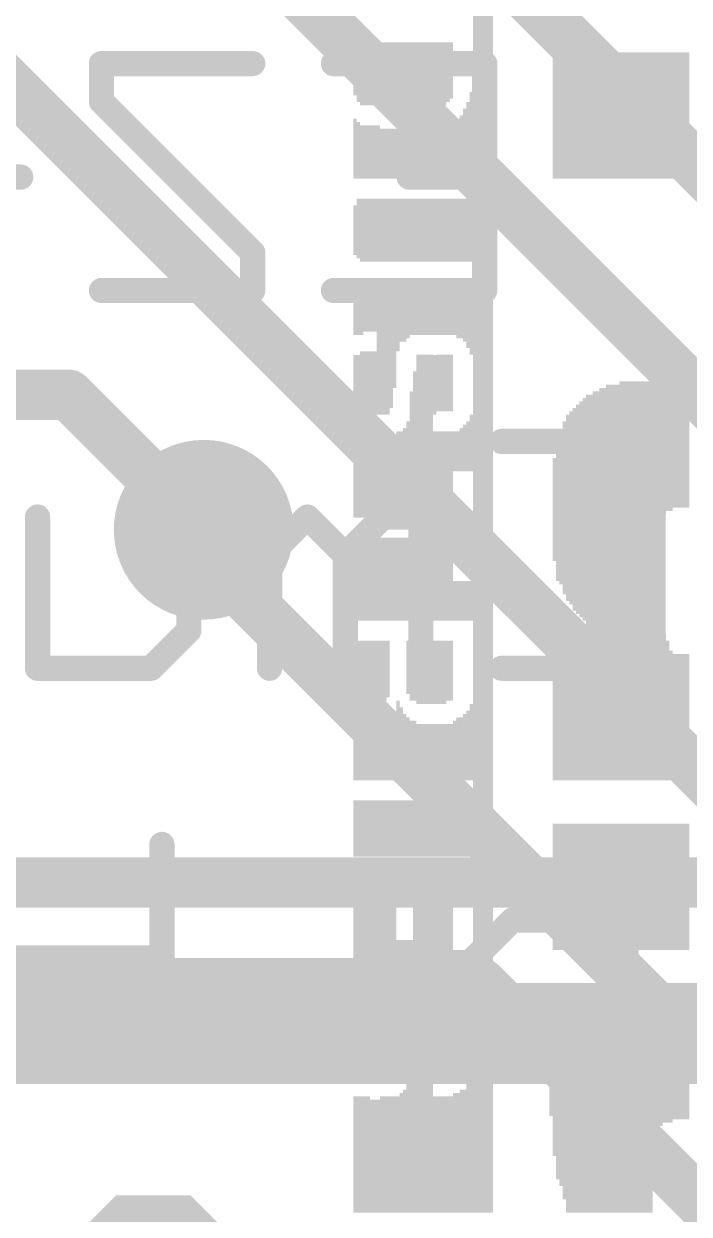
# Model space of a CAD drawing. Extents: x -8.4 to 31.7, y -7.2 to 47.3.
# Drawn here: x 6.97 to 10.32, y 15.22 to 21.22 of the extents above; entities that cross this region are included whole.
import ezdxf

# ---------------------------------------------------------------- set-up
doc = ezdxf.new("R2010")
doc.units = 0
for name, color, linetype in [('1', 12, 'CONTINUOUS'), ('16', 132, 'CONTINUOUS'), ('18', 110, 'CONTINUOUS'), ('21', 4, 'CONTINUOUS'), ('22', 6, 'CONTINUOUS')]:
    doc.layers.add(name, color=color, linetype=linetype)

# ---------------------------------------------------------------- blocks, each defined once
blk = doc.blocks.new('RECT')
blk.add_solid([(-0.5, -0.5), (0.5, -0.5), (-0.5, 0.5), (0.5, 0.5)])
blk = doc.blocks.new('OCTAGONV')
at = {"const_width": 0.5}
blk.add_lwpolyline([(-0.25, -0.1036), (-0.25, 0.1036), (-0.1036, 0.25), (0.1036, 0.25), (0.25, 0.1036), (0.25, -0.1036), (0.1036, -0.25), (-0.1036, -0.25), (-0.25, -0.1036), (-0.25, 0.1036)], dxfattribs=at)
blk = doc.blocks.new('ROUNDV')
at = {"const_width": 0.5}
blk.add_lwpolyline([(0, -0.25, 1), (0, 0.25, 1), (0, -0.25)], format="xyb", dxfattribs=at)

msp = doc.modelspace()

# ---------------------------------------------------------------- linework, layer by layer
at = {"layer": '1', "const_width": 0.254}
for points in [[(4.83, 19.35), (7.193, 19.35)], [(7.193, 19.35), (7.874, 18.669)], [(13.97, 16.891), (6.223, 16.891)], [(6.731, 16.256), (14.986, 16.256)]]:
    msp.add_lwpolyline(points, dxfattribs=at)
at = {"layer": '1', "const_width": 0.127}
for points in [[(7.2379, 19.3949, 1), (7.1481, 19.3051)], [(7.193, 19.2865, 1), (7.193, 19.4135)], [(7.8291, 18.6241, 1), (7.9189, 18.7139)]]:
    msp.add_lwpolyline(points, format="xyb", dxfattribs=at)
at = {"layer": '16', "const_width": 0.254}
for points in [[(12.446, 17.272), (3.048, 26.67)], [(11.938, 15.875), (2.413, 25.4)], [(13.081, 17.78), (6.604, 24.257)], [(7.874, 18.542), (7.874, 18.669)], [(11.43, 14.986), (7.874, 18.542)], [(9.271, 16.383), (4.699, 16.383)], [(10.922, 14.732), (9.271, 16.383)], [(23.622, 16.002), (0.254, 16.002)]]:
    msp.add_lwpolyline(points, dxfattribs=at)
at = {"layer": '16', "const_width": 0.127}
for points in [[(7.9375, 18.669, 1), (7.8105, 18.669)], [(7.9189, 18.5869, 1), (7.8291, 18.4971)], [(7.8105, 18.542, 1), (7.9375, 18.542)], [(9.3159, 16.4279, 1), (9.2261, 16.3381)], [(9.271, 16.3195, 1), (9.271, 16.4465)]]:
    msp.add_lwpolyline(points, format="xyb", dxfattribs=at)
at = {"layer": '22', "const_width": 0.0635}
for points in [[(7.3902, 21.0195, 1), (7.3267, 21.0195)], [(7.3585, 21.0512, 1), (7.3585, 20.9877)], [(8.1211, 20.9877, 1), (8.1211, 21.0512)], [(8.5279, 21.0512, 1), (8.5279, 20.9877)], [(9.3223, 21.0195, 1), (9.2588, 21.0195)], [(9.2905, 20.9877, 1), (9.2905, 21.0512)], [(7.3809, 20.8513, 1), (7.336, 20.8064)], [(7.3267, 20.8288, 1), (7.3902, 20.8288)], [(6.9517, 20.4157, 1), (6.9517, 20.4792)], [(8.9092, 20.4792, 1), (8.9092, 20.4157)], [(9.2905, 20.4157, 1), (9.2905, 20.4792)], [(8.1529, 20.0662, 1), (8.0894, 20.0662)], [(8.0987, 20.0437, 1), (8.1436, 20.0886)], [(7.3585, 19.9073, 1), (7.3585, 19.8438)], [(8.1211, 19.8438, 1), (8.1211, 19.9073)], [(8.5279, 19.9073, 1), (8.5279, 19.8438)], [(9.2905, 19.8438, 1), (9.2905, 19.9073)], [(8.0894, 19.8755, 1), (8.1529, 19.8755)], [(9.2588, 19.8755, 1), (9.3223, 19.8755)], [(9.3754, 19.1462, 1), (9.3754, 19.0827)], [(10.1698, 19.1145, 1), (10.1063, 19.1145)], [(10.138, 19.0827, 1), (10.138, 19.1462)], [(7.0683, 18.7332, 1), (7.0048, 18.7332)], [(7.831, 18.7332, 1), (7.7675, 18.7332)], [(8.4191, 18.7556, 1), (8.3742, 18.7107)], [(8.4191, 18.7107, 1), (8.3742, 18.7556)], [(8.778, 18.7649, 1), (8.778, 18.7014)], [(8.8004, 18.7107, 1), (8.7555, 18.7556)], [(9.0004, 18.7332, 1), (8.9369, 18.7332)], [(8.9686, 18.7014, 1), (8.9686, 18.7649)], [(8.2377, 18.5425, 1), (8.1742, 18.5425)], [(8.1835, 18.5649, 1), (8.2284, 18.52)], [(8.5648, 18.5649, 1), (8.6098, 18.52)], [(8.6191, 18.5425, 1), (8.5556, 18.5425)], [(8.5648, 18.52, 1), (8.6098, 18.5649)], [(9.7567, 18.5742, 1), (9.7567, 18.5107)], [(10.138, 18.5107, 1), (10.138, 18.5742)], [(7.7675, 18.1612, 1), (7.831, 18.1612)], [(7.8217, 18.1387, 1), (7.7768, 18.1836)], [(7.0366, 18.0023, 1), (7.0366, 17.9388)], [(7.5861, 17.993, 1), (7.631, 17.948)], [(7.6086, 17.9388, 1), (7.6086, 18.0023)], [(9.3754, 18.0023, 1), (9.3754, 17.9388)], [(10.138, 17.9388, 1), (10.138, 18.0023)], [(7.0048, 17.9705, 1), (7.0683, 17.9705)], [(8.1742, 17.9705, 1), (8.2377, 17.9705)], [(8.5556, 17.9705, 1), (8.6191, 17.9705)], [(8.9369, 17.9705, 1), (9.0004, 17.9705)], [(10.1063, 17.9705, 1), (10.1698, 17.9705)], [(7.6952, 17.0825, 1), (7.6317, 17.0825)], [(10.034, 17.0825, 1), (9.9705, 17.0825)], [(9.4302, 16.7329, 1), (9.4302, 16.6694)], [(9.4527, 16.6787, 1), (9.4078, 16.7236)], [(9.834, 16.7236, 1), (9.7891, 16.6787)], [(9.8116, 16.6694, 1), (9.8116, 16.7329)], [(7.6634, 16.4787, 1), (7.6634, 16.5422)], [(9.2713, 16.5105, 1), (9.2078, 16.5105)], [(9.2171, 16.5329, 1), (9.262, 16.488)], [(9.9798, 16.488, 1), (10.0247, 16.5329)], [(7.6317, 15.9385, 1), (7.6952, 15.9385)], [(9.2078, 15.9385, 1), (9.2713, 15.9385)], [(9.9705, 15.9385, 1), (10.034, 15.9385)]]:
    msp.add_lwpolyline(points, format="xyb", dxfattribs=at)
at = {"layer": '22', "const_width": 0.127}
for points in [[(8.1211, 21.0195), (7.3585, 21.0195)], [(7.3585, 21.0195), (7.3585, 20.8288)], [(8.5279, 21.0195), (9.2905, 21.0195)], [(9.2905, 21.0195), (9.2905, 19.8755)], [(7.3585, 20.8288), (8.1211, 20.0662)], [(6.9517, 20.4475), (6.1891, 20.4475)], [(9.2905, 20.4475), (8.9092, 20.4475)], [(8.1211, 20.0662), (8.1211, 19.8755)], [(8.1211, 19.8755), (7.3585, 19.8755)], [(9.2905, 19.8755), (8.5279, 19.8755)], [(9.3754, 19.1145), (10.138, 19.1145)], [(10.138, 19.1145), (10.138, 17.9705)], [(7.0366, 17.9705), (7.0366, 18.7332)], [(7.7992, 18.7332), (7.7992, 18.1612)], [(8.3966, 18.7332), (8.206, 18.5425)], [(8.5873, 18.5425), (8.3966, 18.7332)], [(8.778, 18.7332), (8.5873, 18.5425)], [(8.9686, 18.7332), (8.778, 18.7332)], [(8.9686, 17.9705), (8.9686, 18.7332)], [(8.206, 18.5425), (8.206, 17.9705)], [(8.5873, 18.5425), (8.5873, 17.9705)], [(10.138, 18.5425), (9.7567, 18.5425)], [(7.7992, 18.1612), (7.6086, 17.9705)], [(7.6086, 17.9705), (7.0366, 17.9705)], [(10.138, 17.9705), (9.3754, 17.9705)], [(7.6634, 15.9385), (7.6634, 17.0825)], [(10.0022, 17.0825), (10.0022, 15.9385)], [(9.4302, 16.7012), (9.2396, 16.5105)], [(9.8116, 16.7012), (9.4302, 16.7012)], [(10.0022, 16.5105), (9.8116, 16.7012)], [(7.6634, 16.5105), (6.9008, 16.5105)], [(9.2396, 16.5105), (9.2396, 15.9385)]]:
    msp.add_lwpolyline(points, dxfattribs=at)

# ---------------------------------------------------------------- block references
at = {"layer": '18', "xscale": 0.9064, "yscale": 0.9064}
for name, p in [('ROUNDV', (7.874, 18.669)), ('ROUNDV', (7.874, 18.669)), ('OCTAGONV', (7.62, 14.859)), ('OCTAGONV', (7.62, 14.859))]:
    msp.add_blockref(name, p, dxfattribs=at)
at = {"layer": '21', "rotation": 270}
for p, xscale, yscale in [((9.2395, 22.225), 13.998, 0.0168), ((9.2563, 22.225), 13.998, 0.0168), ((9.273, 22.225), 13.998, 0.0167), ((9.2898, 22.225), 13.998, 0.0168), ((9.3065, 22.225), 13.998, 0.0167), ((9.3233, 22.225), 13.998, 0.0168), ((8.636, 20.9929), 0.2683, 0.0168), ((8.6528, 20.9761), 0.3018, 0.0167), ((8.6695, 20.9677), 0.3186, 0.0168), ((8.6863, 20.9677), 0.3186, 0.0168), ((8.7031, 20.9677), 0.3186, 0.0167), ((8.7198, 20.9677), 0.3186, 0.0168), ((8.7366, 20.9677), 0.3186, 0.0168), ((8.7534, 20.9677), 0.3186, 0.0167), ((8.7701, 20.9677), 0.3186, 0.0168), ((8.7869, 20.9594), 0.3353, 0.0168), ((8.8037, 20.9594), 0.3353, 0.0167), ((8.8204, 20.9594), 0.3353, 0.0168), ((8.8372, 20.9594), 0.3353, 0.0168), ((8.854, 20.9594), 0.3353, 0.0167), ((8.8707, 20.9594), 0.3353, 0.0168), ((8.8875, 20.9594), 0.3353, 0.0167), ((8.9042, 20.9594), 0.3353, 0.0168), ((8.921, 20.9594), 0.3353, 0.0168), ((8.9378, 20.9594), 0.3353, 0.0167), ((8.9545, 20.9594), 0.3353, 0.0168), ((8.9713, 20.9677), 0.3186, 0.0168), ((8.9881, 20.9677), 0.3186, 0.0167), ((9.0048, 20.9677), 0.3186, 0.0168), ((9.0216, 20.9677), 0.3186, 0.0168), ((9.0384, 20.9677), 0.3186, 0.0167), ((9.0551, 20.9677), 0.3186, 0.0168), ((9.0719, 20.9677), 0.3186, 0.0167), ((9.0886, 20.9677), 0.3186, 0.0168), ((9.1054, 20.9761), 0.3018, 0.0168), ((9.1222, 20.9845), 0.285, 0.0167), ((9.6418, 20.7582), 0.6371, 0.0167), ((9.6586, 20.7582), 0.6371, 0.0168), ((9.6754, 20.7582), 0.6371, 0.0168), ((9.6921, 20.7582), 0.6371, 0.0167), ((9.7089, 20.7582), 0.6371, 0.0168), ((9.7256, 20.7582), 0.6371, 0.0167), ((9.7424, 20.7582), 0.6371, 0.0168), ((9.7592, 20.7582), 0.6371, 0.0168), ((9.7759, 20.7582), 0.6371, 0.0167), ((9.7927, 20.7582), 0.6371, 0.0168), ((9.8095, 20.7582), 0.6371, 0.0168), ((9.8262, 20.7582), 0.6371, 0.0167), ((9.843, 20.7582), 0.6371, 0.0168), ((9.8598, 20.7582), 0.6371, 0.0168), ((9.8765, 20.7582), 0.6371, 0.0167), ((9.8933, 20.7582), 0.6371, 0.0168), ((9.9101, 20.7582), 0.6371, 0.0167), ((9.9268, 20.7582), 0.6371, 0.0168), ((9.9436, 20.7582), 0.6371, 0.0168), ((9.9604, 20.7582), 0.6371, 0.0167), ((9.9771, 20.7582), 0.6371, 0.0168), ((9.9939, 20.7582), 0.6371, 0.0168), ((10.0107, 20.7582), 0.6371, 0.0167), ((10.0274, 20.7582), 0.6371, 0.0168), ((10.0442, 20.7582), 0.6371, 0.0168), ((10.061, 20.7582), 0.6371, 0.0167), ((10.0777, 20.7582), 0.6371, 0.0168), ((10.0945, 20.7582), 0.6371, 0.0168), ((10.1113, 20.7582), 0.6371, 0.0167), ((10.128, 20.7582), 0.6371, 0.0168), ((10.1448, 20.7582), 0.6371, 0.0167), ((10.1615, 20.7582), 0.6371, 0.0168), ((10.1783, 20.7582), 0.6371, 0.0168), ((10.1951, 20.7582), 0.6371, 0.0167), ((10.2118, 20.7582), 0.6371, 0.0168), ((10.2286, 20.7582), 0.6371, 0.0168), ((10.2454, 20.7582), 0.6371, 0.0167), ((10.2621, 20.7582), 0.6371, 0.0168), ((10.2789, 20.7582), 0.6371, 0.0168), ((10.2957, 20.7582), 0.6371, 0.0167), ((10.3124, 20.7582), 0.6371, 0.0168), ((9.2227, 20.6576), 0.4359, 0.0167), ((9.1892, 20.6157), 0.3521, 0.0168), ((9.206, 20.6324), 0.3856, 0.0168), ((8.636, 20.5905), 0.3018, 0.0168), ((8.6528, 20.5821), 0.285, 0.0167), ((9.1054, 20.5821), 0.285, 0.0168), ((9.1222, 20.5821), 0.285, 0.0167), ((9.1389, 20.5905), 0.3018, 0.0168), ((9.1557, 20.5905), 0.3018, 0.0168), ((9.1725, 20.5989), 0.3185, 0.0167), ((8.6695, 20.5738), 0.2683, 0.0168), ((8.6863, 20.5738), 0.2683, 0.0168), ((8.7031, 20.5738), 0.2683, 0.0167), ((8.7198, 20.5738), 0.2683, 0.0168), ((8.7366, 20.5738), 0.2683, 0.0168), ((8.7534, 20.5738), 0.2683, 0.0167), ((8.7701, 20.5654), 0.2515, 0.0168), ((8.7869, 20.5654), 0.2515, 0.0168), ((8.8037, 20.5654), 0.2515, 0.0167), ((8.8204, 20.5654), 0.2515, 0.0168), ((8.8372, 20.5654), 0.2515, 0.0168), ((8.854, 20.5654), 0.2515, 0.0167), ((8.8707, 20.5654), 0.2515, 0.0168), ((8.8875, 20.5654), 0.2515, 0.0167), ((8.9042, 20.5654), 0.2515, 0.0168), ((8.921, 20.5654), 0.2515, 0.0168), ((8.9378, 20.5654), 0.2515, 0.0167), ((8.9545, 20.5654), 0.2515, 0.0168), ((8.9713, 20.5654), 0.2515, 0.0168), ((8.9881, 20.5654), 0.2515, 0.0167), ((9.0048, 20.5738), 0.2683, 0.0168), ((9.0216, 20.5738), 0.2683, 0.0168), ((9.0384, 20.5738), 0.2683, 0.0167), ((9.0551, 20.5738), 0.2683, 0.0168), ((9.0719, 20.5738), 0.2683, 0.0167), ((9.0886, 20.5738), 0.2683, 0.0168), ((8.636, 20.1798), 0.2514, 0.0168), ((8.6528, 20.1882), 0.3017, 0.0167), ((8.6695, 20.1798), 0.3185, 0.0168), ((8.6863, 20.1798), 0.3185, 0.0168), ((8.7031, 20.1798), 0.3185, 0.0167), ((8.7198, 20.1798), 0.3185, 0.0168), ((8.7366, 20.1798), 0.3185, 0.0168), ((8.7534, 20.1798), 0.3185, 0.0167), ((8.7701, 20.1798), 0.3185, 0.0168), ((8.7869, 20.1798), 0.3185, 0.0168), ((8.8037, 20.1798), 0.3185, 0.0167), ((8.8204, 20.1798), 0.3185, 0.0168), ((8.8372, 20.1798), 0.3185, 0.0168), ((8.854, 20.1798), 0.3185, 0.0167), ((8.8707, 20.1798), 0.3185, 0.0168), ((8.8875, 20.1798), 0.3185, 0.0167), ((8.9042, 20.1798), 0.3185, 0.0168), ((8.921, 20.1798), 0.3185, 0.0168), ((8.9378, 20.1798), 0.3185, 0.0167), ((8.9545, 20.1798), 0.3185, 0.0168), ((8.9713, 20.1798), 0.3185, 0.0168), ((8.9881, 20.1798), 0.3185, 0.0167), ((9.0048, 20.1798), 0.3185, 0.0168), ((9.0216, 20.1798), 0.3185, 0.0168), ((9.0384, 20.1798), 0.3185, 0.0167), ((9.0551, 20.1798), 0.3185, 0.0168), ((9.0719, 20.1798), 0.3185, 0.0167), ((9.0886, 20.1798), 0.3185, 0.0168), ((9.1054, 20.1798), 0.3185, 0.0168), ((9.1222, 20.1798), 0.3185, 0.0167), ((9.1389, 20.1798), 0.3185, 0.0168), ((9.1557, 20.1798), 0.3185, 0.0168), ((9.1725, 20.1798), 0.3185, 0.0167), ((9.1892, 20.1798), 0.3185, 0.0168), ((9.206, 20.1798), 0.3185, 0.0168), ((9.2227, 20.1798), 0.3185, 0.0167), ((8.636, 19.7942), 0.285, 0.0168), ((8.6528, 19.7942), 0.285, 0.0167), ((8.6695, 19.7942), 0.285, 0.0168), ((8.6863, 19.7942), 0.2514, 0.0168), ((8.7031, 19.7942), 0.2514, 0.0167), ((8.7198, 19.7942), 0.2514, 0.0168), ((8.7366, 19.7942), 0.2514, 0.0168), ((8.7534, 19.5846), 0.6705, 0.0167), ((8.7701, 19.5846), 0.6705, 0.0168), ((8.7869, 19.5846), 0.6705, 0.0168), ((8.8037, 19.5846), 0.6705, 0.0167), ((8.8204, 19.6014), 0.637, 0.0168), ((8.8372, 19.6517), 0.5364, 0.0168), ((8.854, 19.7439), 0.352, 0.0167), ((8.8707, 19.7691), 0.3017, 0.0168), ((8.8875, 19.7691), 0.3017, 0.0167), ((8.9042, 19.7775), 0.2849, 0.0168), ((8.921, 19.7858), 0.2682, 0.0168), ((8.9378, 19.7858), 0.2682, 0.0167), ((8.9545, 19.7858), 0.2682, 0.0168), ((8.9713, 19.7858), 0.2682, 0.0168), ((8.9881, 19.7858), 0.2682, 0.0167), ((9.0048, 19.7858), 0.2682, 0.0168), ((9.0216, 19.7858), 0.2682, 0.0168), ((9.0384, 19.7858), 0.2682, 0.0167), ((9.0551, 19.7858), 0.2682, 0.0168), ((9.0719, 19.7858), 0.2682, 0.0167), ((9.0886, 19.7858), 0.2682, 0.0168), ((9.1054, 19.7858), 0.2682, 0.0168), ((9.1222, 19.7858), 0.2682, 0.0167), ((9.1389, 19.7858), 0.2682, 0.0168), ((9.1557, 19.7775), 0.2849, 0.0168), ((9.1725, 19.7775), 0.2849, 0.0167), ((9.1892, 19.7691), 0.3017, 0.0168), ((9.206, 19.7523), 0.3352, 0.0168), ((9.2227, 19.7355), 0.3688, 0.0167), ((8.6695, 19.4087), 0.3185, 0.0168), ((8.6863, 19.4087), 0.3185, 0.0168), ((8.7031, 19.4087), 0.3185, 0.0167), ((8.7198, 19.4087), 0.3185, 0.0168), ((8.7366, 19.4087), 0.3185, 0.0168), ((8.636, 19.4002), 0.3017, 0.0168), ((8.6528, 19.4002), 0.3017, 0.0167), ((8.9545, 19.1404), 0.8214, 0.0168), ((8.9713, 19.1404), 0.8214, 0.0168), ((8.9881, 19.1404), 0.8214, 0.0167), ((9.0048, 19.1404), 0.8214, 0.0168), ((9.0216, 19.1404), 0.8214, 0.0168), ((9.0384, 19.4002), 0.3017, 0.0167), ((9.0551, 19.4087), 0.2849, 0.0168), ((9.0719, 19.4087), 0.2849, 0.0167), ((9.0886, 19.4087), 0.2849, 0.0168), ((9.1054, 19.4087), 0.2849, 0.0168), ((9.1222, 19.4087), 0.2849, 0.0167), ((8.9378, 19.0985), 0.7376, 0.0167), ((9.9101, 18.7297), 1.3412, 0.0167), ((9.9268, 18.4028), 1.995, 0.0168), ((9.9436, 18.4028), 1.995, 0.0168), ((9.9604, 18.4028), 1.995, 0.0167), ((9.9771, 18.4111), 2.0117, 0.0168), ((9.9939, 18.4111), 2.0117, 0.0168), ((10.0107, 18.4111), 2.0117, 0.0167), ((10.0274, 18.4111), 2.0117, 0.0168), ((10.0442, 18.4111), 2.0117, 0.0168), ((10.061, 18.4111), 2.0117, 0.0167), ((10.0777, 18.4111), 2.0117, 0.0168), ((10.0945, 18.4111), 2.0117, 0.0168), ((10.1113, 18.4111), 2.0117, 0.0167), ((10.128, 18.4196), 2.0285, 0.0168), ((10.1448, 18.4196), 2.0285, 0.0167), ((10.1615, 19.0566), 0.7544, 0.0168), ((10.1783, 19.0817), 0.7041, 0.0168), ((10.1951, 19.0902), 0.6873, 0.0167), ((10.2118, 19.0985), 0.6706, 0.0168), ((10.2286, 19.0985), 0.6706, 0.0168), ((10.2454, 19.1069), 0.6538, 0.0167), ((10.2621, 19.1069), 0.6538, 0.0168), ((10.2789, 19.1069), 0.6538, 0.0168), ((10.2957, 19.1069), 0.6538, 0.0167), ((10.3124, 19.1069), 0.6538, 0.0168), ((8.921, 19.0482), 0.637, 0.0168), ((9.7927, 18.7716), 1.1232, 0.0168), ((9.8095, 18.7632), 1.1735, 0.0168), ((9.8262, 18.7549), 1.1903, 0.0167), ((9.843, 18.7549), 1.2237, 0.0168), ((9.8598, 18.7381), 1.2573, 0.0168), ((9.8765, 18.7464), 1.2741, 0.0167), ((9.8933, 18.7297), 1.3076, 0.0168), ((9.7424, 18.7716), 1.0226, 0.0168), ((9.7592, 18.7716), 1.0562, 0.0168), ((9.7759, 18.7716), 1.0896, 0.0167), ((8.9042, 18.9728), 0.4862, 0.0168), ((9.206, 19.0902), 0.2515, 0.0168), ((9.2227, 19.1069), 0.285, 0.0167), ((9.6921, 18.78), 0.8718, 0.0167), ((9.7089, 18.78), 0.9388, 0.0168), ((9.7256, 18.78), 0.9724, 0.0167), ((8.636, 18.9393), 0.4191, 0.0168), ((8.6528, 18.9393), 0.4191, 0.0167), ((8.6695, 18.9393), 0.4191, 0.0168), ((8.6863, 18.9393), 0.4191, 0.0168), ((8.7031, 18.9393), 0.4191, 0.0167), ((8.7198, 18.9393), 0.4191, 0.0168), ((8.7366, 18.9393), 0.4191, 0.0168), ((8.7534, 18.9393), 0.4191, 0.0167), ((8.7701, 18.9393), 0.4191, 0.0168), ((8.7869, 18.9393), 0.4191, 0.0168), ((8.8037, 18.9393), 0.4191, 0.0167), ((8.8204, 18.9393), 0.4191, 0.0168), ((8.8372, 18.9393), 0.4191, 0.0168), ((8.854, 18.9476), 0.4359, 0.0167), ((8.8707, 18.9476), 0.4359, 0.0168), ((8.8875, 18.956), 0.4526, 0.0167), ((9.0384, 18.9476), 0.4359, 0.0167), ((9.0551, 18.9476), 0.4359, 0.0168), ((9.0719, 18.9476), 0.4359, 0.0167), ((9.0886, 18.9476), 0.4359, 0.0168), ((9.1054, 18.9476), 0.4359, 0.0168), ((9.1222, 18.9476), 0.4359, 0.0167), ((9.1389, 19.065), 0.2012, 0.0168), ((9.1557, 19.065), 0.2012, 0.0168), ((9.1725, 19.0734), 0.2179, 0.0167), ((9.1892, 19.0817), 0.2347, 0.0168), ((9.6754, 18.78), 0.7712, 0.0168), ((9.6586, 18.7716), 0.7208, 0.0168), ((9.6418, 18.7717), 0.5197, 0.0167), ((8.636, 18.4196), 0.4191, 0.0168), ((8.6528, 18.4196), 0.4191, 0.0167), ((8.6695, 18.4196), 0.4191, 0.0168), ((8.6863, 18.4196), 0.4191, 0.0168), ((8.7031, 18.4196), 0.4191, 0.0167), ((8.7198, 18.4196), 0.4191, 0.0168), ((8.7366, 18.4196), 0.4191, 0.0168), ((8.7534, 18.4196), 0.4191, 0.0167), ((8.7701, 18.4196), 0.4191, 0.0168), ((8.7869, 18.4196), 0.4191, 0.0168), ((8.8037, 18.4196), 0.4191, 0.0167), ((8.8204, 18.4196), 0.4191, 0.0168), ((8.8372, 18.4196), 0.4191, 0.0168), ((8.854, 18.4196), 0.4191, 0.0167), ((8.8707, 18.4196), 0.4191, 0.0168), ((8.8875, 18.4196), 0.4191, 0.0167), ((8.9042, 18.4196), 0.4191, 0.0168), ((8.921, 18.4196), 0.4191, 0.0168), ((8.9378, 18.4196), 0.4191, 0.0167), ((8.9545, 18.4196), 0.4191, 0.0168), ((8.9713, 18.4196), 0.4191, 0.0168), ((8.9881, 18.4196), 0.4191, 0.0167), ((9.0048, 18.4196), 0.4191, 0.0168), ((9.0216, 18.4196), 0.4191, 0.0168), ((9.0384, 18.4196), 0.4191, 0.0167), ((9.0551, 18.4196), 0.4191, 0.0168), ((9.0719, 18.4196), 0.4191, 0.0167), ((9.0886, 18.4196), 0.4191, 0.0168), ((9.1054, 18.4196), 0.4191, 0.0168), ((9.1222, 18.4196), 0.4191, 0.0167), ((9.1389, 18.3106), 0.2012, 0.0168), ((9.1557, 18.3106), 0.2012, 0.0168), ((9.1725, 18.3106), 0.2012, 0.0167), ((9.1892, 18.3106), 0.2012, 0.0168), ((9.206, 18.3106), 0.2012, 0.0168), ((9.2227, 18.3106), 0.2012, 0.0167), ((10.1615, 17.8412), 0.8718, 0.0168), ((10.1783, 17.8077), 0.8047, 0.0168), ((10.1951, 17.7742), 0.7377, 0.0167), ((8.636, 17.9502), 0.3185, 0.0168), ((8.6528, 17.9502), 0.3185, 0.0167), ((8.6695, 17.9502), 0.3185, 0.0168), ((8.6863, 17.9502), 0.3185, 0.0168), ((8.7031, 17.9502), 0.3185, 0.0167), ((8.7198, 17.9586), 0.3017, 0.0168), ((8.7366, 17.9586), 0.3017, 0.0168), ((8.7534, 17.9586), 0.3017, 0.0167), ((8.7701, 17.9586), 0.3017, 0.0168), ((8.7869, 17.9586), 0.3017, 0.0168), ((8.8037, 17.9669), 0.285, 0.0167), ((8.9042, 17.9753), 0.2682, 0.0168), ((8.921, 17.9586), 0.3017, 0.0168), ((8.9378, 17.9586), 0.3017, 0.0167), ((8.9545, 17.9502), 0.3185, 0.0168), ((8.9713, 17.9502), 0.3185, 0.0168), ((8.9881, 17.9502), 0.3185, 0.0167), ((9.0048, 17.9502), 0.3185, 0.0168), ((9.0216, 17.9502), 0.3185, 0.0168), ((9.0384, 17.9502), 0.3185, 0.0167), ((9.0551, 17.9502), 0.3185, 0.0168), ((9.0719, 17.9502), 0.3185, 0.0167), ((9.0886, 17.9502), 0.3185, 0.0168), ((9.1054, 17.9586), 0.3017, 0.0168), ((9.1222, 17.9586), 0.3017, 0.0167), ((10.2118, 17.7574), 0.7041, 0.0168), ((9.6418, 17.7239), 0.6371, 0.0167), ((9.6586, 17.7239), 0.6371, 0.0168), ((9.6754, 17.7239), 0.6371, 0.0168), ((9.6921, 17.7239), 0.6371, 0.0167), ((9.7089, 17.7239), 0.6371, 0.0168), ((9.7256, 17.7239), 0.6371, 0.0167), ((9.7424, 17.7239), 0.6371, 0.0168), ((9.7592, 17.7239), 0.6371, 0.0168), ((9.7759, 17.7239), 0.6371, 0.0167), ((9.7927, 17.7239), 0.6371, 0.0168), ((9.8095, 17.7239), 0.6371, 0.0168), ((9.8262, 17.7239), 0.6371, 0.0167), ((9.843, 17.7239), 0.6371, 0.0168), ((9.8598, 17.7239), 0.6371, 0.0168), ((9.8765, 17.7239), 0.6371, 0.0167), ((9.8933, 17.7239), 0.6371, 0.0168), ((9.9101, 17.7239), 0.6371, 0.0167), ((10.2286, 17.7322), 0.6538, 0.0168), ((10.2454, 17.7239), 0.6371, 0.0167), ((10.2621, 17.7239), 0.6371, 0.0168), ((10.2789, 17.7239), 0.6371, 0.0168), ((10.2957, 17.7239), 0.6371, 0.0167), ((10.3124, 17.7239), 0.6371, 0.0168), ((8.854, 17.6065), 0.4024, 0.0167), ((8.8707, 17.5898), 0.3689, 0.0168), ((9.2227, 17.5981), 0.3856, 0.0167), ((8.7534, 17.5562), 0.3018, 0.0167), ((8.7701, 17.5562), 0.3018, 0.0168), ((8.7869, 17.5562), 0.3018, 0.0168), ((8.8037, 17.5646), 0.3186, 0.0167), ((8.8204, 17.5646), 0.3186, 0.0168), ((8.8372, 17.573), 0.3353, 0.0168), ((8.8875, 17.573), 0.3353, 0.0167), ((8.9042, 17.5646), 0.3186, 0.0168), ((8.921, 17.5562), 0.3018, 0.0168), ((8.9378, 17.5562), 0.3018, 0.0167), ((9.1389, 17.5562), 0.3018, 0.0168), ((9.1557, 17.5646), 0.3186, 0.0168), ((9.1725, 17.5646), 0.3186, 0.0167), ((9.1892, 17.573), 0.3353, 0.0168), ((9.206, 17.5814), 0.3521, 0.0168), ((8.636, 17.5478), 0.285, 0.0168), ((8.6528, 17.5478), 0.285, 0.0167), ((8.6695, 17.5478), 0.285, 0.0168), ((8.6863, 17.5478), 0.285, 0.0168), ((8.7031, 17.5478), 0.285, 0.0167), ((8.7198, 17.5478), 0.285, 0.0168), ((8.7366, 17.5478), 0.285, 0.0168), ((8.9545, 17.5478), 0.285, 0.0168), ((8.9713, 17.5478), 0.285, 0.0168), ((8.9881, 17.5478), 0.285, 0.0167), ((9.0048, 17.5478), 0.285, 0.0168), ((9.0216, 17.5478), 0.285, 0.0168), ((9.0384, 17.5478), 0.285, 0.0167), ((9.0551, 17.5478), 0.285, 0.0168), ((9.0719, 17.5478), 0.285, 0.0167), ((9.0886, 17.5478), 0.285, 0.0168), ((9.1054, 17.5478), 0.285, 0.0168), ((9.1222, 17.5478), 0.285, 0.0167), ((8.636, 17.1623), 0.285, 0.0168), ((8.6528, 17.1623), 0.285, 0.0167), ((8.6695, 17.1623), 0.285, 0.0168), ((8.6863, 17.1623), 0.285, 0.0168), ((8.7031, 17.1623), 0.285, 0.0167), ((8.7198, 17.1623), 0.285, 0.0168), ((8.7366, 17.1623), 0.285, 0.0168), ((8.7534, 17.1623), 0.285, 0.0167), ((8.7701, 17.1623), 0.285, 0.0168), ((8.7869, 17.1623), 0.285, 0.0168), ((8.8037, 17.1623), 0.285, 0.0167), ((8.8204, 17.1623), 0.285, 0.0168), ((8.8372, 17.1623), 0.285, 0.0168), ((8.854, 17.1623), 0.285, 0.0167), ((8.8707, 17.1623), 0.285, 0.0168), ((8.8875, 17.1623), 0.285, 0.0167), ((8.9042, 17.1623), 0.285, 0.0168), ((8.921, 17.1623), 0.285, 0.0168), ((8.9378, 17.1623), 0.285, 0.0167), ((8.9545, 17.1623), 0.285, 0.0168), ((8.9713, 17.1623), 0.285, 0.0168), ((8.9881, 17.1623), 0.285, 0.0167), ((9.0048, 17.1623), 0.285, 0.0168), ((9.0216, 17.1623), 0.285, 0.0168), ((9.0384, 17.1623), 0.285, 0.0167), ((9.0551, 17.1623), 0.285, 0.0168), ((9.0719, 17.1623), 0.285, 0.0167), ((9.0886, 17.1623), 0.285, 0.0168), ((9.1054, 17.1623), 0.285, 0.0168), ((9.1222, 17.1623), 0.285, 0.0167), ((9.1389, 17.1623), 0.285, 0.0168), ((9.1557, 17.1623), 0.285, 0.0168), ((9.1725, 17.1623), 0.285, 0.0167), ((9.1892, 17.1623), 0.285, 0.0168), ((9.206, 17.1623), 0.285, 0.0168), ((9.2227, 17.1623), 0.285, 0.0167), ((9.6418, 16.8689), 0.637, 0.0167), ((9.6586, 16.8689), 0.637, 0.0168), ((9.6754, 16.8689), 0.637, 0.0168), ((9.6921, 16.8689), 0.637, 0.0167), ((9.7089, 16.8689), 0.637, 0.0168), ((9.7256, 16.8689), 0.637, 0.0167), ((9.7424, 16.8689), 0.637, 0.0168), ((9.7592, 16.8689), 0.637, 0.0168), ((9.7759, 16.8689), 0.637, 0.0167), ((9.7927, 16.8689), 0.637, 0.0168), ((9.8095, 16.8689), 0.637, 0.0168), ((9.8262, 16.8689), 0.637, 0.0167), ((9.843, 16.8689), 0.637, 0.0168), ((9.8598, 16.8689), 0.637, 0.0168), ((9.8765, 16.8689), 0.637, 0.0167), ((9.8933, 16.8689), 0.637, 0.0168), ((9.9101, 16.8689), 0.637, 0.0167), ((9.9268, 16.8689), 0.637, 0.0168), ((9.9436, 16.8689), 0.637, 0.0168), ((9.9604, 16.8689), 0.637, 0.0167), ((9.9771, 16.8689), 0.637, 0.0168), ((9.9939, 16.8689), 0.637, 0.0168), ((10.0107, 16.8689), 0.637, 0.0167), ((10.0274, 16.8689), 0.637, 0.0168), ((10.0442, 16.8689), 0.637, 0.0168), ((10.061, 16.8689), 0.637, 0.0167), ((10.0777, 16.8689), 0.637, 0.0168), ((10.0945, 16.8689), 0.637, 0.0168), ((10.1113, 16.8689), 0.637, 0.0167), ((10.128, 16.8689), 0.637, 0.0168), ((10.1448, 16.8689), 0.637, 0.0167), ((10.1615, 16.8689), 0.637, 0.0168), ((10.1783, 16.8689), 0.637, 0.0168), ((10.1951, 16.8689), 0.637, 0.0167), ((10.2118, 16.8689), 0.637, 0.0168), ((10.2286, 16.8689), 0.637, 0.0168), ((10.2454, 16.8689), 0.637, 0.0167), ((10.2621, 16.8689), 0.637, 0.0168), ((10.2789, 16.8689), 0.637, 0.0168), ((10.2957, 16.8689), 0.637, 0.0167), ((10.3124, 16.8689), 0.637, 0.0168), ((8.636, 16.609), 0.5867, 0.0168), ((8.6528, 16.609), 0.5867, 0.0167), ((8.6695, 16.6175), 0.5699, 0.0168), ((8.6863, 16.6175), 0.5699, 0.0168), ((8.7031, 16.6175), 0.5699, 0.0167), ((8.7198, 16.6175), 0.5699, 0.0168), ((8.7366, 16.6175), 0.5699, 0.0168), ((8.7534, 16.3995), 1.0058, 0.0167), ((8.7701, 16.3995), 1.0058, 0.0168), ((8.7869, 16.4079), 0.989, 0.0168), ((8.8037, 16.4079), 0.989, 0.0167), ((8.8204, 16.4246), 0.9555, 0.0168), ((8.8372, 16.4749), 0.8549, 0.0168), ((8.9378, 16.6007), 0.6035, 0.0167), ((8.9545, 16.609), 0.5867, 0.0168), ((8.9713, 16.609), 0.5867, 0.0168), ((8.9881, 16.609), 0.5867, 0.0167), ((9.0048, 16.609), 0.5867, 0.0168), ((9.0216, 16.609), 0.5867, 0.0168), ((9.0384, 16.609), 0.5867, 0.0167), ((9.0551, 16.609), 0.5867, 0.0168), ((9.0719, 16.609), 0.5867, 0.0167), ((9.0886, 16.609), 0.5867, 0.0168), ((9.1054, 16.609), 0.5867, 0.0168), ((9.1222, 16.6007), 0.6035, 0.0167), ((8.854, 16.4163), 0.3688, 0.0167), ((8.8707, 16.4414), 0.3185, 0.0168), ((8.8875, 16.4414), 0.3185, 0.0167), ((8.9042, 16.4498), 0.3018, 0.0168), ((8.921, 16.4498), 0.3018, 0.0168), ((9.1389, 16.4246), 0.2515, 0.0168), ((9.1557, 16.4246), 0.2515, 0.0168), ((9.1725, 16.4246), 0.2515, 0.0167), ((9.1892, 16.4163), 0.2682, 0.0168), ((9.206, 16.3995), 0.3018, 0.0168), ((9.2227, 16.3828), 0.3353, 0.0167), ((9.9939, 15.7793), 1.1065, 0.0168), ((10.0107, 15.7793), 1.1065, 0.0167), ((10.0274, 15.7793), 1.1065, 0.0168), ((10.0442, 15.7793), 1.1065, 0.0168), ((10.061, 15.7793), 1.1065, 0.0167), ((10.0777, 15.7793), 1.1065, 0.0168), ((10.0945, 15.7793), 1.1065, 0.0168), ((10.1113, 15.7793), 1.1065, 0.0167), ((10.128, 15.7793), 1.1065, 0.0168), ((10.1448, 15.9637), 0.7377, 0.0167), ((10.1615, 15.9888), 0.6874, 0.0168), ((10.1783, 15.9972), 0.6706, 0.0168), ((10.1951, 16.0056), 0.6538, 0.0167), ((10.2118, 16.0056), 0.6538, 0.0168), ((10.2286, 16.0056), 0.6538, 0.0168), ((10.2454, 16.014), 0.6371, 0.0167), ((10.2621, 16.014), 0.6371, 0.0168), ((10.2789, 16.014), 0.6371, 0.0168), ((10.2957, 16.014), 0.6371, 0.0167), ((10.3124, 16.014), 0.6371, 0.0168), ((9.8095, 15.7541), 1.0562, 0.0168), ((9.8262, 15.7541), 1.0562, 0.0167), ((9.843, 15.7625), 1.0729, 0.0168), ((9.8598, 15.7625), 1.0729, 0.0168), ((9.8765, 15.7625), 1.0729, 0.0167), ((9.8933, 15.7625), 1.0729, 0.0168), ((9.9101, 15.7709), 1.0897, 0.0167), ((9.9268, 15.7709), 1.0897, 0.0168), ((9.9436, 15.7709), 1.0897, 0.0168), ((9.9604, 15.7709), 1.0897, 0.0167), ((9.9771, 15.7709), 1.0897, 0.0168), ((8.636, 16.0643), 0.3017, 0.0168), ((8.6528, 16.0726), 0.3185, 0.0167), ((8.6695, 16.0643), 0.3353, 0.0168), ((8.6863, 16.0643), 0.3353, 0.0168), ((8.7031, 16.0643), 0.3353, 0.0167), ((8.7198, 16.0643), 0.3353, 0.0168), ((8.7366, 16.0643), 0.3353, 0.0168), ((8.9713, 15.7206), 0.9891, 0.0168), ((8.9881, 15.7206), 0.9891, 0.0167), ((9.0048, 15.7206), 0.9891, 0.0168), ((9.0216, 15.7206), 0.9891, 0.0168), ((9.0384, 16.0643), 0.3017, 0.0167), ((9.0551, 16.0643), 0.3017, 0.0168), ((9.0719, 16.0643), 0.3017, 0.0167), ((9.0886, 16.0643), 0.3017, 0.0168), ((9.1054, 16.0643), 0.3017, 0.0168), ((9.1222, 16.0643), 0.3017, 0.0167), ((9.7424, 15.729), 1.0059, 0.0168), ((9.7592, 15.7373), 1.0226, 0.0168), ((9.7759, 15.7373), 1.0226, 0.0167), ((9.7927, 15.7457), 1.0394, 0.0168), ((8.9378, 15.687), 0.922, 0.0167), ((8.9545, 15.7122), 0.9723, 0.0168), ((9.6921, 15.729), 0.8717, 0.0167), ((9.7089, 15.7122), 0.9723, 0.0168), ((9.7256, 15.7122), 0.9723, 0.0167), ((9.6586, 15.7458), 0.7041, 0.0168), ((9.6754, 15.7457), 0.7712, 0.0168), ((8.921, 15.6284), 0.8047, 0.0168), ((9.6418, 15.7793), 0.5365, 0.0167), ((9.2227, 15.5697), 0.6874, 0.0167), ((9.6251, 15.8128), 0.2012, 0.0168), ((8.8875, 15.5362), 0.6203, 0.0167), ((8.9042, 15.5529), 0.6538, 0.0168), ((9.1725, 15.5362), 0.6203, 0.0167), ((9.1892, 15.5362), 0.6203, 0.0168), ((9.206, 15.5529), 0.6538, 0.0168), ((8.636, 15.5194), 0.5868, 0.0168), ((8.6528, 15.5194), 0.5868, 0.0167), ((8.6695, 15.5194), 0.5868, 0.0168), ((8.6863, 15.5194), 0.5868, 0.0168), ((8.7031, 15.5194), 0.5868, 0.0167), ((8.7198, 15.511), 0.57, 0.0168), ((8.7366, 15.511), 0.57, 0.0168), ((8.7534, 15.511), 0.57, 0.0167), ((8.7701, 15.5194), 0.5868, 0.0168), ((8.7869, 15.5194), 0.5868, 0.0168), ((8.8037, 15.5194), 0.5868, 0.0167), ((8.8204, 15.5194), 0.5868, 0.0168), ((8.8372, 15.5194), 0.5868, 0.0168), ((8.854, 15.5194), 0.5868, 0.0167), ((8.8707, 15.5278), 0.6035, 0.0168), ((9.0384, 15.5194), 0.5868, 0.0167), ((9.0551, 15.5194), 0.5868, 0.0168), ((9.0719, 15.5194), 0.5868, 0.0167), ((9.0886, 15.5194), 0.5868, 0.0168), ((9.1054, 15.5194), 0.5868, 0.0168), ((9.1222, 15.5194), 0.5868, 0.0167), ((9.1389, 15.5278), 0.6035, 0.0168), ((9.1557, 15.5278), 0.6035, 0.0168)]:
    msp.add_blockref('RECT', p, dxfattribs=dict(at, xscale=xscale, yscale=yscale))

doc.saveas('drawing.dxf')
